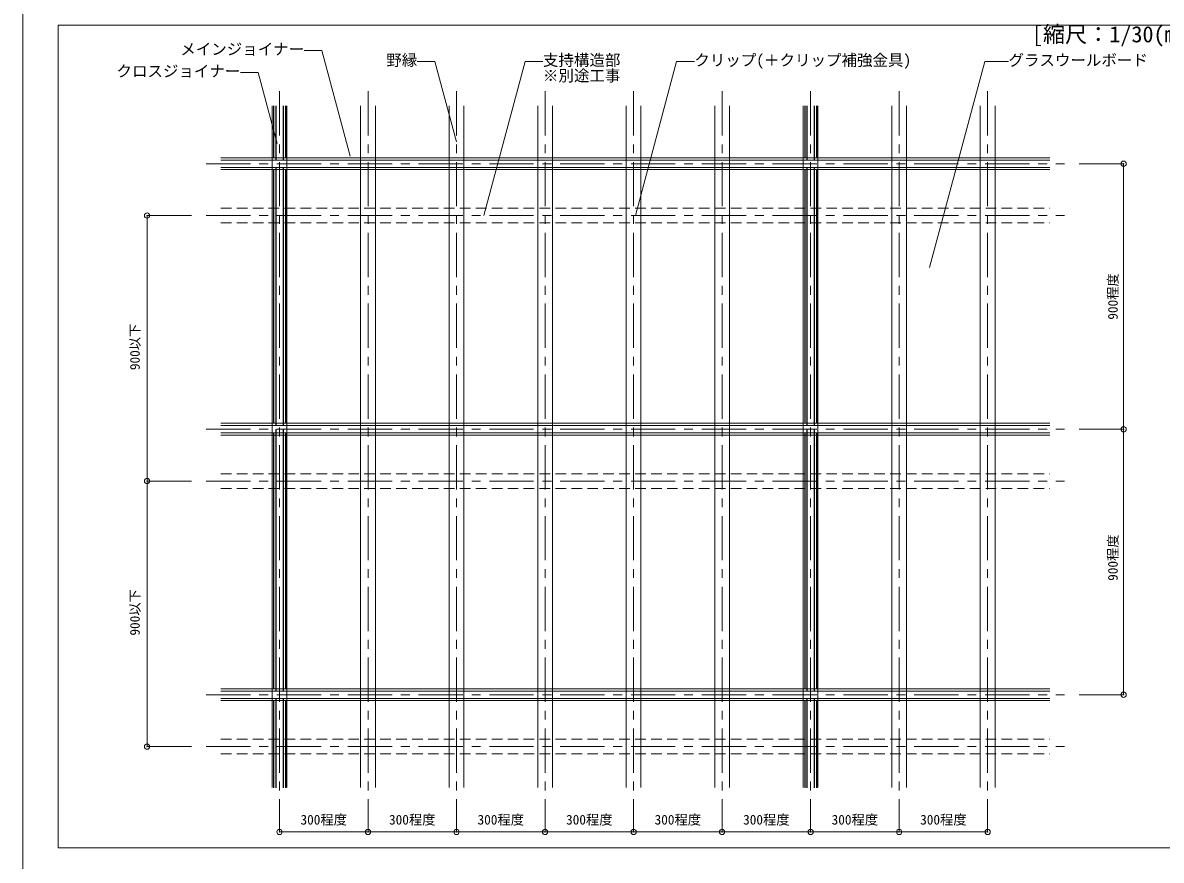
# Model space of a CAD drawing. Units: millimetres on the paper, enlarged 10 times, with parts at other scales. Extents: x -5334 to 1950, y -1347 to 20312.
# Drawn here: x -1950 to -664, y -607 to 339 of the extents above; entities that cross this region are included whole.
import ezdxf
from ezdxf.enums import TextEntityAlignment as Align

# ---------------------------------------------------------------- set-up
doc = ezdxf.new("R2010")
doc.units = ezdxf.units.MM
doc.header["$LTSCALE"] = 10
doc.header["$PDMODE"] = 32
doc.header["$PDSIZE"] = 6
doc.linetypes.add('CHAIN1', pattern=[8, 5, -1, 1, -1])
doc.linetypes.add('DASHED1', pattern=[1.8, 1.2, -0.6])
for name, color, linetype, lineweight in [('6-0_中心線', 4, 'CHAIN1', 9), ('6-1_吊り材', 7, 'Continuous', 18), ('6-2_野縁受け', 3, 'Continuous', 18), ('6-3_野縁', 2, 'Continuous', 25), ('6-5_寸法', 4, 'Continuous', 9), ('6-6_文字', 7, 'Continuous', 18), ('6-9_躯体他', 4, 'DASHED1', 9), ('F-3_野縁', 3, 'Continuous', 18)]:
    doc.layers.add(name, color=color, linetype=linetype, lineweight=lineweight)
doc.styles.add('ＭＳ ゴシック', font='')
doc.styles.get('ＭＳ ゴシック').set_extended_font_data('MS Gothic')

msp = doc.modelspace()

# ---------------------------------------------------------------- linework, layer by layer
at = {"layer": '6-0_中心線'}
for p, q in [((-1660, 261.64), (-1660, -541.92)), ((-1560, 261.64), (-1560, -541.92)), ((-1460, 261.64), (-1460, -541.92)), ((-1360, 261.64), (-1360, -541.92)), ((-1260, 261.64), (-1260, -541.92)), ((-1160, 261.64), (-1160, -541.92)), ((-1060, 261.64), (-1060, -541.92)), ((-960, 261.64), (-960, -541.92)), ((-860, 261.64), (-860, -541.92)), ((-1742.89, 179.74), (-773.11, 179.74)), ((-1742.89, 121.18), (-773.11, 121.18)), ((-1742.89, -120.26), (-773.11, -120.26)), ((-1742.89, -178.82), (-773.11, -178.82)), ((-1742.89, -420.26), (-773.11, -420.26)), ((-1742.89, -478.82), (-773.11, -478.82))]:
    msp.add_line(p, q, dxfattribs=at)
at = {"layer": '6-1_吊り材'}
for p, q in [((-1668.33, 244.98), (-1668.33, -525.26)), ((-1651.67, 244.98), (-1651.67, -525.26)), ((-1568.33, 244.98), (-1568.33, -525.26)), ((-1551.67, 244.98), (-1551.67, -525.26)), ((-1468.33, 244.98), (-1468.33, -525.26)), ((-1451.67, 244.98), (-1451.67, -525.26)), ((-1368.33, 244.98), (-1368.33, -525.26)), ((-1351.67, 244.98), (-1351.67, -525.26)), ((-1268.33, 244.98), (-1268.33, -525.26)), ((-1251.67, 244.98), (-1251.67, -525.26)), ((-1168.33, 244.98), (-1168.33, -525.26)), ((-1151.67, 244.98), (-1151.67, -525.26)), ((-1068.33, 244.98), (-1068.33, -525.26)), ((-1051.67, 244.98), (-1051.67, -525.26)), ((-968.33, 244.98), (-968.33, -525.26)), ((-951.67, 244.98), (-951.67, -525.26)), ((-868.33, 244.98), (-868.33, -525.26)), ((-851.67, 244.98), (-851.67, -525.26))]:
    msp.add_line(p, q, dxfattribs=at)
at = {"layer": '6-2_野縁受け'}
for p, q in [((-1726.22, 186.41), (-789.78, 186.41)), ((-1726.22, 183.91), (-789.78, 183.91)), ((-1726.22, 175.58), (-789.78, 175.58)), ((-1726.22, 173.08), (-789.78, 173.08)), ((-1726.22, -113.59), (-789.78, -113.59)), ((-1726.22, -116.09), (-789.78, -116.09)), ((-1726.22, -124.42), (-789.78, -124.42)), ((-1726.22, -126.92), (-789.78, -126.92)), ((-1726.22, -413.59), (-789.78, -413.59)), ((-1726.22, -416.09), (-789.78, -416.09)), ((-1726.22, -424.42), (-789.78, -424.42)), ((-1726.22, -426.92), (-789.78, -426.92))]:
    msp.add_line(p, q, dxfattribs=at)
at = {"layer": '6-3_野縁'}
for p, q in [((-1666.67, 244.98), (-1666.67, 186.41)), ((-1664.17, 244.98), (-1664.17, 183.91)), ((-1655.83, 244.98), (-1655.83, 183.91)), ((-1653.33, 244.98), (-1653.33, 186.41)), ((-1066.67, 244.98), (-1066.67, 186.41)), ((-1064.17, 244.98), (-1064.17, 183.91)), ((-1055.83, 244.98), (-1055.83, 183.91)), ((-1053.33, 244.98), (-1053.33, 186.41)), ((-1666.67, 173.08), (-1666.67, -113.59)), ((-1664.17, 175.58), (-1664.17, -116.09)), ((-1655.83, 175.58), (-1655.83, -116.09)), ((-1653.33, 173.08), (-1653.33, -113.59)), ((-1066.67, 173.08), (-1066.67, -113.59)), ((-1064.17, 175.58), (-1064.17, -116.09)), ((-1055.83, 175.58), (-1055.83, -116.09)), ((-1053.33, 173.08), (-1053.33, -113.59)), ((-1666.67, -124.42), (-1666.67, -413.59)), ((-1664.17, -120.26), (-1664.17, -416.09)), ((-1655.83, -120.26), (-1655.83, -416.09)), ((-1653.33, -124.42), (-1653.33, -413.59)), ((-1066.67, -124.42), (-1066.67, -413.59)), ((-1064.17, -120.26), (-1064.17, -416.09)), ((-1055.83, -120.26), (-1055.83, -416.09)), ((-1053.33, -124.42), (-1053.33, -413.59)), ((-1666.67, -426.92), (-1666.67, -525.32)), ((-1664.17, -424.42), (-1664.17, -525.32)), ((-1655.83, -424.42), (-1655.83, -525.32)), ((-1653.33, -426.92), (-1653.33, -525.32)), ((-1066.67, -426.92), (-1066.67, -525.32)), ((-1064.17, -424.42), (-1064.17, -525.32)), ((-1055.83, -424.42), (-1055.83, -525.32)), ((-1053.33, -426.92), (-1053.33, -525.32))]:
    msp.add_line(p, q, dxfattribs=at)
at = {"layer": '6-5_寸法'}
for p, q in [((-706.44, 179.74), (-756.44, 179.74)), ((-706.44, 179.74), (-706.44, -120.26)), ((-1809.56, 121.18), (-1759.56, 121.18)), ((-1809.56, 121.18), (-1809.56, -178.82)), ((-706.44, -120.26), (-756.44, -120.26)), ((-706.44, -120.26), (-706.44, -420.26)), ((-1809.56, -178.82), (-1759.56, -178.82)), ((-1809.56, -178.82), (-1809.56, -478.82)), ((-706.44, -420.26), (-756.44, -420.26)), ((-1809.56, -478.82), (-1759.56, -478.82)), ((-1660, -575.26), (-1660, -541.92)), ((-1660, -575.26), (-1660, -541.92)), ((-1560, -575.26), (-1560, -541.92)), ((-1460, -575.26), (-1460, -541.92)), ((-1360, -575.26), (-1360, -541.92)), ((-1260, -575.26), (-1260, -541.92)), ((-1160, -575.26), (-1160, -541.92)), ((-1060, -575.26), (-1060, -541.92)), ((-960, -575.26), (-960, -541.92)), ((-860, -575.26), (-860, -541.92)), ((-1660, -575.26), (-1560, -575.26)), ((-1560, -575.26), (-1460, -575.26)), ((-1460, -575.26), (-1360, -575.26)), ((-1360, -575.26), (-1260, -575.26)), ((-1260, -575.26), (-1160, -575.26)), ((-1160, -575.26), (-1060, -575.26)), ((-1060, -575.26), (-960, -575.26)), ((-960, -575.26), (-860, -575.26))]:
    msp.add_line(p, q, dxfattribs=at)
at = {"layer": '6-5_寸法', "color": 7}
for p in [(-706.44, 179.74), (-1809.56, 121.18), (-706.44, -120.26), (-1809.56, -178.82), (-706.44, -420.26), (-1809.56, -478.82), (-1660, -575.26), (-1560, -575.26), (-1460, -575.26), (-1360, -575.26), (-1260, -575.26), (-1160, -575.26), (-1060, -575.26), (-960, -575.26), (-860, -575.26)]:
    msp.add_point(p, dxfattribs=at)
at = {"layer": '6-6_文字'}
for p, q in [((-1612.11, 307.69), (-1632.11, 307.69)), ((-1612.11, 307.69), (-1580.14, 188.41)), ((-1484.37, 295.27), (-1504.37, 295.27)), ((-1484.37, 295.27), (-1460, 204.34)), ((-1382.38, 295.27), (-1429.03, 121.18)), ((-1382.38, 295.27), (-1362.38, 295.27)), ((-1211.35, 295.27), (-1258, 121.18)), ((-1211.35, 295.27), (-1191.35, 295.27)), ((-863.29, 295.27), (-925.62, 62.65)), ((-863.29, 295.27), (-836.5, 295.27)), ((-1684.14, 282.85), (-1704.14, 282.85)), ((-1684.14, 282.85), (-1662.67, 202.73))]:
    msp.add_line(p, q, dxfattribs=at)
at = {"layer": '6-9_躯体他'}
for p, q in [((-1726.22, 129.51), (-789.78, 129.51)), ((-1726.22, 112.85), (-789.78, 112.85)), ((-1726.22, -170.49), (-789.78, -170.49)), ((-1726.22, -187.15), (-789.78, -187.15)), ((-1726.22, -470.49), (-789.78, -470.49)), ((-1726.22, -487.15), (-789.78, -487.15))]:
    msp.add_line(p, q, dxfattribs=at)
at = {"layer": 'F-3_野縁'}
for p, q in [((-1950, 1325), (-1950, -1325)), ((-1910, 336.37), (-1910, -593.4)), ((-610, -593.4), (-1910, -593.4))]:
    msp.add_line(p, q, dxfattribs=at)
msp.add_lwpolyline([(-1910, 336.37), (-610, 336.37), (-610, -593.4)], dxfattribs=at)

# ---------------------------------------------------------------- texts
at = {"layer": '6-5_寸法', "style": 'ＭＳ ゴシック'}
for s, p in [('900程度', (-709.78, 3.49)), ('900以下', (-1814.56, -53.44)), ('900程度', (-709.78, -291.56)), ('900以下', (-1814.56, -353.44))]:
    msp.add_text(s, height=11, rotation=90, dxfattribs=at).set_placement(p, align=Align.BOTTOM_LEFT)
for p in [(-1636.25, -570.26), (-1536.25, -570.26), (-1436.25, -570.26), (-1336.25, -570.26), (-1236.25, -570.26), (-1136.25, -570.26), (-1036.25, -570.26), (-936.25, -570.26)]:
    msp.add_text('300程度', height=11, dxfattribs=at).set_placement(p, align=Align.BOTTOM_LEFT)
at = {"layer": '6-6_文字', "style": 'ＭＳ ゴシック'}
for s, p in [('メインジョイナー', (-1772.11, 298.94)), ('野縁', (-1539.37, 286.52)), ('支持構造部', (-1362.38, 286.52)), ('クリップ(＋クリップ補強金具)', (-1191.35, 286.52)), ('グラスウールボード', (-836.5, 286.52)), ('クロスジョイナー', (-1844.14, 274.1)), ('※別途工事', (-1362.38, 269.02))]:
    msp.add_text(s, height=12.83, dxfattribs=at).set_placement(p, align=Align.BOTTOM_LEFT)
at = {"layer": 'F-3_野縁', "color": 7, "style": 'ＭＳ ゴシック'}
msp.add_text('[縮尺：1/30(mm)]', height=18.33, dxfattribs=at).set_placement((-810, 311.37), align=Align.BOTTOM_LEFT)

doc.saveas('drawing.dxf')
